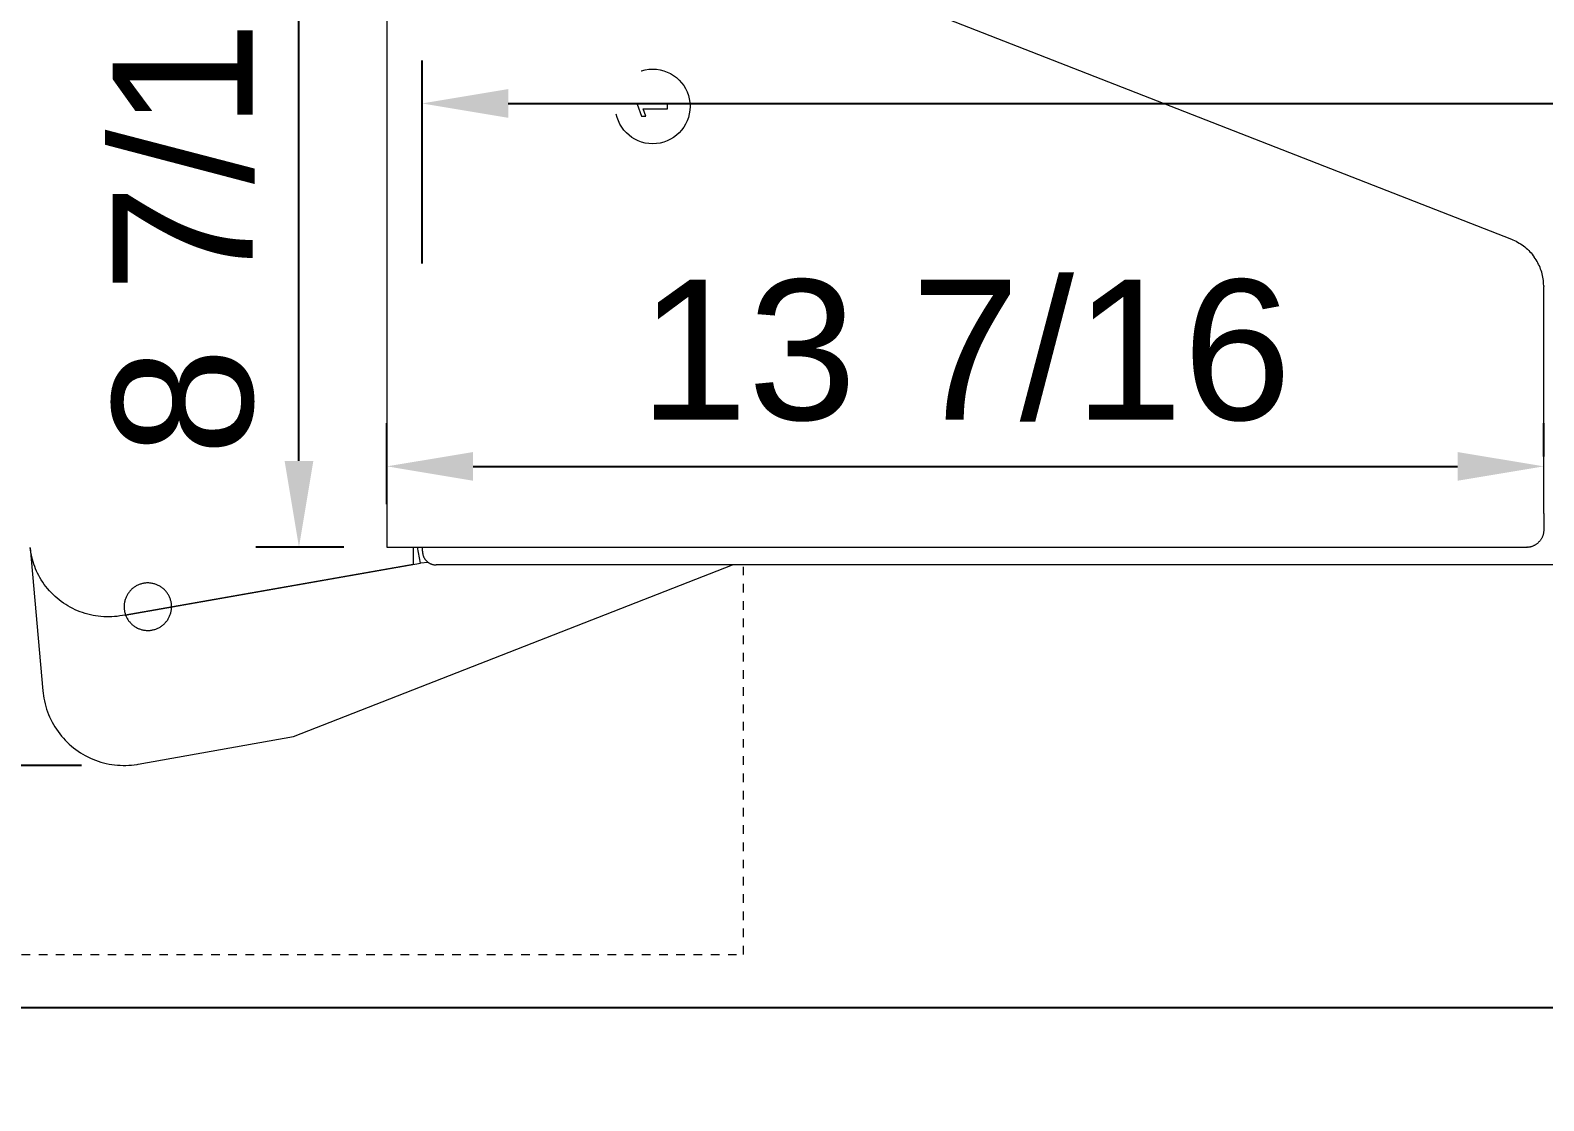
# Model space of a CAD drawing. Header units: inches. Extents: x -8 to 201, y -1 to 136.
# Drawn here: x 6.9 to 24.47, y 46.39 to 58.81 of the extents above; entities that cross this region are included whole.
import ezdxf

# ---------------------------------------------------------------- set-up
doc = ezdxf.new("R2010")
doc.units = ezdxf.units.IN
doc.linetypes.add('HIDDEN', pattern=[1.905, 1.27, -0.635])
for name, color, linetype, lineweight in [('ZANO_O', 10, 'Continuous', 0), ('ZANO_R', 7, 'Continuous', 0), ('ZANO_R_przerywana', 250, 'HIDDEN', 0), ('ZANO_W', 1, 'Continuous', 0)]:
    doc.layers.add(name, color=color, linetype=linetype, lineweight=lineweight)
doc.styles.get("Standard").update_dxf_attribs({"font": 'arial.ttf'})
doc.dimstyles.new('amerykanie', dxfattribs={"dimtxt": 50, "dimasz": 50, "dimexe": 0.5, "dimexo": 0.5, "dimgap": 1, "dimtad": 1, "dimdec": 0, "dimzin": 0, "dimlunit": 5, "dimtxsty": 'Standard', "dimcen": 0.09, "dimclrd": 1, "dimclre": 1, "dimclrt": 1, "dimazin": 0, "dimtfac": 1, "dimtdec": 0, "dimtmove": 0, "dimatfit": 3, "dimfxl": 1, "dimtzin": 0, "dimarcsym": 1})

# ---------------------------------------------------------------- blocks, each defined once
blk = doc.blocks.new('*D479')
at = {"layer": 'ZANO_W', "color": 1, "lineweight": -2}
for p, q in [((7.464, 77.39), (-5.059, 77.39)), ((-4.559, 76.39), (-4.559, 51.281)), ((7.496, 50.281), (-5.059, 50.281))]:
    blk.add_line(p, q, dxfattribs=at)
at = {"layer": 'ZANO_W', "color": 1}
for points in [[(-4.393, 76.39), (-4.726, 76.39), (-4.559, 77.39)], [(-4.726, 51.281), (-4.393, 51.281), (-4.559, 50.281)]]:
    blk.add_solid(points, dxfattribs=at)
at = {"layer": 'ZANO_W', "color": 1, "insert": (-5.899, 63.835), "char_height": 1.625, "attachment_point": 5, "rotation": 90}
blk.add_mtext('27 1/8', dxfattribs=at)
blk = doc.blocks.new('*D485')
at = {"layer": 'ZANO_W', "color": 1, "lineweight": -2}
for p, q in [((11.451, 56.104), (11.451, 58.462)), ((109.802, 56.104), (109.802, 58.462)), ((12.451, 57.962), (108.802, 57.962))]:
    blk.add_line(p, q, dxfattribs=at)
at = {"layer": 'ZANO_W', "color": 1}
for points in [[(12.451, 58.129), (12.451, 57.795), (11.451, 57.962)], [(108.802, 57.795), (108.802, 58.129), (109.802, 57.962)]]:
    blk.add_solid(points, dxfattribs=at)
at = {"layer": 'ZANO_W', "color": 1, "insert": (60.626, 59.303), "char_height": 1.625, "attachment_point": 5}
blk.add_mtext('98 3/8', dxfattribs=at)
blk = doc.blocks.new('*D486')
at = {"layer": 'ZANO_W', "color": 1, "lineweight": -2}
for p, q in [((-4.32, 56.506), (-4.32, 46.973)), ((125.601, 56.506), (125.601, 46.973)), ((-3.32, 47.473), (124.601, 47.473))]:
    blk.add_line(p, q, dxfattribs=at)
at = {"layer": 'ZANO_W', "color": 1}
for points in [[(-3.32, 47.64), (-3.32, 47.306), (-4.32, 47.473)], [(124.601, 47.306), (124.601, 47.64), (125.601, 47.473)]]:
    blk.add_solid(points, dxfattribs=at)
at = {"layer": 'ZANO_W', "color": 1, "insert": (60.64, 48.813), "char_height": 1.625, "attachment_point": 5}
blk.add_mtext('129 15/16', dxfattribs=at)
blk = doc.blocks.new('*D490')
at = {"layer": 'ZANO_O', "color": 1, "lineweight": -2}
for p, q in [((11.043, 53.314), (11.043, 54.251)), ((24.47, 53.866), (24.47, 54.251)), ((12.043, 53.751), (23.47, 53.751))]:
    blk.add_line(p, q, dxfattribs=at)
at = {"layer": 'ZANO_O', "color": 1}
for points in [[(12.043, 53.917), (12.043, 53.584), (11.043, 53.751)], [(23.47, 53.584), (23.47, 53.917), (24.47, 53.751)]]:
    blk.add_solid(points, dxfattribs=at)
at = {"layer": 'ZANO_O', "color": 1, "insert": (17.756, 55.092), "char_height": 1.625, "attachment_point": 5}
blk.add_mtext('13 7/16', dxfattribs=at)
blk = doc.blocks.new('*D491')
at = {"layer": 'ZANO_O', "color": 1, "lineweight": -2}
for p, q in [((10.543, 61.24), (9.522, 61.24)), ((10.022, 53.814), (10.022, 60.24)), ((10.543, 52.814), (9.522, 52.814))]:
    blk.add_line(p, q, dxfattribs=at)
at = {"layer": 'ZANO_O', "color": 1}
for points in [[(10.189, 60.24), (9.855, 60.24), (10.022, 61.24)], [(9.855, 53.814), (10.189, 53.814), (10.022, 52.814)]]:
    blk.add_solid(points, dxfattribs=at)
at = {"layer": 'ZANO_O', "color": 1, "insert": (8.682, 57.027), "char_height": 1.625, "attachment_point": 5, "rotation": 90}
blk.add_mtext('8 7/16', dxfattribs=at)

msp = doc.modelspace()

# ---------------------------------------------------------------- linework, layer by layer
at = {"layer": 'ZANO_R'}
for p, q in [((11.04291, 61.23985), (11.04291, 52.81428)), ((11.67286, 61.23985), (24.09385, 56.38711)), ((24.09385, 56.38711), (24.11249, 56.37947)), ((24.11249, 56.37947), (24.13085, 56.37119)), ((24.13085, 56.37119), (24.14892, 56.36228)), ((24.14892, 56.36228), (24.16668, 56.35277)), ((24.16668, 56.35277), (24.1841, 56.34266)), ((24.1841, 56.34266), (24.20116, 56.33196)), ((24.20116, 56.33196), (24.21786, 56.32068)), ((24.21786, 56.32068), (24.23415, 56.30884)), ((24.23415, 56.30884), (24.25004, 56.29645)), ((24.25004, 56.29645), (24.26549, 56.28353)), ((24.26549, 56.28353), (24.28049, 56.27009)), ((24.28049, 56.27009), (24.29503, 56.25614)), ((24.29503, 56.25614), (24.30908, 56.24171)), ((24.30908, 56.24171), (24.32263, 56.2268)), ((24.32263, 56.2268), (24.33566, 56.21145)), ((24.33566, 56.21145), (24.34816, 56.19565)), ((24.34816, 56.19565), (24.36012, 56.17944)), ((24.37128, 56.16319), (24.36012, 56.17944)), ((24.38189, 56.14658), (24.37128, 56.16319)), ((24.39194, 56.12962), (24.38189, 56.14658)), ((24.40142, 56.11234), (24.39194, 56.12962)), ((24.41032, 56.09475), (24.40142, 56.11234)), ((24.41862, 56.07688), (24.41032, 56.09475)), ((24.42633, 56.05873), (24.41862, 56.07688)), ((24.43342, 56.04034), (24.42633, 56.05873)), ((24.4399, 56.02172), (24.43342, 56.04034)), ((24.44575, 56.0029), (24.4399, 56.02172)), ((24.45097, 55.98389), (24.44575, 56.0029)), ((24.45555, 55.96472), (24.45097, 55.98389)), ((24.45949, 55.94541), (24.45555, 55.96472)), ((24.46278, 55.92597), (24.45949, 55.94541)), ((24.46543, 55.90644), (24.46278, 55.92597)), ((24.46742, 55.88683), (24.46543, 55.90644)), ((24.46875, 55.86716), (24.46742, 55.88683)), ((24.46943, 55.84746), (24.46875, 55.86716)), ((24.46943, 55.84746), (24.46952, 55.83703)), ((24.46952, 53.20433), (24.46952, 55.83703)), ((24.46952, 53.20433), (24.46952, 53.01114)), ((24.41902, 52.87949), (24.41434, 52.87446)), ((24.42353, 52.88467), (24.41902, 52.87949)), ((24.42784, 52.89001), (24.42353, 52.88467)), ((24.43197, 52.8955), (24.42784, 52.89001)), ((24.43591, 52.90112), (24.43197, 52.8955)), ((24.43965, 52.90688), (24.43591, 52.90112)), ((24.44318, 52.91277), (24.43965, 52.90688)), ((24.44651, 52.91878), (24.44318, 52.91277)), ((24.44962, 52.9249), (24.44651, 52.91878)), ((24.45252, 52.93112), (24.44962, 52.9249)), ((24.4552, 52.93744), (24.45252, 52.93112)), ((24.45766, 52.94385), (24.4552, 52.93744)), ((24.4599, 52.95035), (24.45766, 52.94385)), ((24.4619, 52.95691), (24.4599, 52.95035)), ((24.46368, 52.96355), (24.4619, 52.95691)), ((24.46522, 52.97024), (24.46368, 52.96355)), ((24.46653, 52.97698), (24.46522, 52.97024)), ((24.46761, 52.98376), (24.46653, 52.97698)), ((24.46844, 52.99057), (24.46761, 52.98376)), ((24.46904, 52.99741), (24.46844, 52.99057)), ((24.4694, 53.00427), (24.46904, 52.99741)), ((24.46952, 53.01114), (24.4694, 53.00427)), ((6.9066, 52.78178), (6.90342, 52.8101)), ((6.90387, 52.80477), (7.04905, 51.14531)), ((6.9107, 52.75358), (6.9066, 52.78178)), ((6.91571, 52.72552), (6.9107, 52.75358)), ((6.92163, 52.69764), (6.91571, 52.72552)), ((11.04291, 52.81428), (11.67286, 52.81428)), ((11.34675, 52.81428), (11.34675, 52.61742)), ((11.43215, 52.62906), (11.39941, 52.81428)), ((11.45539, 52.76527), (11.45539, 52.81428)), ((11.45539, 52.76527), (11.45548, 52.75989)), ((11.45548, 52.75989), (11.45576, 52.75452)), ((11.45576, 52.75452), (11.45622, 52.74916)), ((11.45622, 52.74916), (11.45686, 52.74382)), ((11.45686, 52.74382), (11.45768, 52.73851)), ((11.45768, 52.73851), (11.45868, 52.73323)), ((11.45868, 52.73323), (11.45987, 52.72798)), ((11.45987, 52.72798), (11.46123, 52.72278)), ((11.46123, 52.72278), (11.46277, 52.71763)), ((11.46277, 52.71763), (11.46448, 52.71253)), ((11.46448, 52.71253), (11.46637, 52.70749)), ((11.46637, 52.70749), (11.46843, 52.70252)), ((11.46843, 52.70252), (11.47066, 52.69763)), ((11.67286, 52.81428), (24.27266, 52.81428)), ((24.27705, 52.81433), (24.27266, 52.81428)), ((24.28144, 52.81447), (24.27705, 52.81433)), ((24.28144, 52.81447), (24.2882, 52.81489)), ((24.2882, 52.81489), (24.29496, 52.81554)), ((24.29496, 52.81554), (24.30168, 52.81643)), ((24.30168, 52.81643), (24.30837, 52.81754)), ((24.30837, 52.81754), (24.31502, 52.81889)), ((24.31502, 52.81889), (24.32161, 52.82046)), ((24.32161, 52.82046), (24.32815, 52.82226)), ((24.32815, 52.82226), (24.33462, 52.82428)), ((24.33462, 52.82428), (24.34102, 52.82653)), ((24.34102, 52.82653), (24.34734, 52.82899)), ((24.34734, 52.82899), (24.35357, 52.83167)), ((24.35357, 52.83167), (24.35971, 52.83457)), ((24.35971, 52.83457), (24.36574, 52.83767)), ((24.36574, 52.83767), (24.37166, 52.84098)), ((24.37166, 52.84098), (24.37746, 52.84449)), ((24.37746, 52.84449), (24.38314, 52.8482)), ((24.38314, 52.8482), (24.38868, 52.8521)), ((24.38868, 52.8521), (24.39409, 52.85619)), ((24.39409, 52.85619), (24.39936, 52.86047)), ((24.39936, 52.86047), (24.40447, 52.86492)), ((24.40949, 52.86961), (24.40447, 52.86492)), ((24.41434, 52.87446), (24.40949, 52.86961)), ((6.92845, 52.66997), (6.92163, 52.69764)), ((6.93617, 52.64254), (6.92845, 52.66997)), ((6.94477, 52.61537), (6.93617, 52.64254)), ((6.95424, 52.58849), (6.94477, 52.61537)), ((6.96459, 52.56194), (6.95424, 52.58849)), ((6.97579, 52.53573), (6.96459, 52.56194)), ((6.98783, 52.5099), (6.97579, 52.53573)), ((8.00317, 52.02636), (11.34675, 52.61742)), ((8.00321, 52.02597), (11.43215, 52.62906)), ((9.9599, 50.61813), (15.0535, 52.60778)), ((11.52314, 52.63585), (11.43215, 52.62906)), ((11.47066, 52.69763), (11.47305, 52.69281)), ((11.47305, 52.69281), (11.4756, 52.68808)), ((11.4756, 52.68808), (11.47832, 52.68344)), ((11.47832, 52.68344), (11.48119, 52.67889)), ((11.48119, 52.67889), (11.48422, 52.67445)), ((11.48422, 52.67445), (11.48739, 52.67011)), ((11.48739, 52.67011), (11.49071, 52.66588)), ((11.49071, 52.66588), (11.49418, 52.66177)), ((11.49418, 52.66177), (11.49778, 52.65777)), ((11.49778, 52.65777), (11.50152, 52.65391)), ((11.50152, 52.65391), (11.50538, 52.65017)), ((11.50538, 52.65017), (11.50938, 52.64657)), ((11.50938, 52.64657), (11.51349, 52.6431)), ((11.51349, 52.6431), (11.51772, 52.63978)), ((11.51772, 52.63978), (11.52206, 52.63661)), ((11.52206, 52.63661), (11.5265, 52.63358)), ((11.5265, 52.63358), (11.53105, 52.63071)), ((11.53105, 52.63071), (11.53569, 52.62799)), ((11.53569, 52.62799), (11.54042, 52.62544)), ((11.54042, 52.62544), (11.54524, 52.62304)), ((11.54524, 52.62304), (11.55014, 52.62082)), ((11.55014, 52.62082), (11.5551, 52.61876)), ((11.5551, 52.61876), (11.56014, 52.61687)), ((11.56014, 52.61687), (11.56524, 52.61516)), ((11.56524, 52.61516), (11.57039, 52.61362)), ((11.57039, 52.61362), (11.57559, 52.61226)), ((11.57559, 52.61226), (11.58084, 52.61107)), ((11.58084, 52.61107), (11.58612, 52.61007)), ((11.58612, 52.61007), (11.59143, 52.60925)), ((11.59143, 52.60925), (11.59677, 52.60861)), ((11.59677, 52.60861), (11.60213, 52.60815)), ((11.60213, 52.60815), (11.6075, 52.60787)), ((11.6075, 52.60787), (11.61288, 52.60778)), ((109.67578, 52.60778), (11.61288, 52.60778)), ((7.00071, 52.48448), (6.98783, 52.5099)), ((7.0144, 52.45949), (7.00071, 52.48448)), ((7.03056, 52.43279), (7.0144, 52.45949)), ((7.04761, 52.40665), (7.03056, 52.43279)), ((7.06554, 52.38111), (7.04761, 52.40665)), ((7.08434, 52.3562), (7.06554, 52.38111)), ((7.10397, 52.33194), (7.08434, 52.3562)), ((8.10928, 52.34789), (8.10159, 52.34228)), ((8.11715, 52.35323), (8.10928, 52.34789)), ((8.12521, 52.35829), (8.11715, 52.35323)), ((8.13344, 52.36307), (8.12521, 52.35829)), ((8.14182, 52.36756), (8.13344, 52.36307)), ((8.15036, 52.37177), (8.14182, 52.36756)), ((8.15903, 52.37567), (8.15036, 52.37177)), ((8.16784, 52.37927), (8.15903, 52.37567)), ((8.17676, 52.38257), (8.16784, 52.37927)), ((8.1858, 52.38556), (8.17676, 52.38257)), ((8.19493, 52.38823), (8.1858, 52.38556)), ((8.20415, 52.39059), (8.19493, 52.38823)), ((8.21344, 52.39263), (8.20415, 52.39059)), ((8.2228, 52.39434), (8.21344, 52.39263)), ((8.23221, 52.39573), (8.2228, 52.39434)), ((8.24166, 52.3968), (8.23221, 52.39573)), ((8.25115, 52.39754), (8.24166, 52.3968)), ((8.26065, 52.39795), (8.25115, 52.39754)), ((8.27017, 52.39803), (8.26065, 52.39795)), ((8.27968, 52.39778), (8.27017, 52.39803)), ((8.28918, 52.39721), (8.27968, 52.39778)), ((8.29865, 52.39631), (8.28918, 52.39721)), ((8.30808, 52.39508), (8.29865, 52.39631)), ((8.31747, 52.39353), (8.30808, 52.39508)), ((8.3268, 52.39165), (8.31747, 52.39353)), ((8.33605, 52.38945), (8.3268, 52.39165)), ((8.34523, 52.38694), (8.33605, 52.38945)), ((8.35431, 52.38411), (8.34523, 52.38694)), ((8.36329, 52.38097), (8.35431, 52.38411)), ((8.37216, 52.37752), (8.36329, 52.38097)), ((8.3809, 52.37376), (8.37216, 52.37752)), ((8.38951, 52.36971), (8.3809, 52.37376)), ((8.39797, 52.36536), (8.38951, 52.36971)), ((8.40628, 52.36072), (8.39797, 52.36536)), ((8.41442, 52.3558), (8.40628, 52.36072)), ((8.42239, 52.3506), (8.41442, 52.3558)), ((8.43017, 52.34513), (8.42239, 52.3506)), ((7.12441, 52.30837), (7.10397, 52.33194)), ((7.14565, 52.28551), (7.12441, 52.30837)), ((7.16766, 52.26338), (7.14565, 52.28551)), ((7.1904, 52.24201), (7.16766, 52.26338)), ((7.21387, 52.22144), (7.1904, 52.24201)), ((7.23802, 52.20167), (7.21387, 52.22144)), ((7.26282, 52.18274), (7.23802, 52.20167)), ((7.28826, 52.16467), (7.26282, 52.18274)), ((7.9976, 52.17678), (7.99589, 52.16742)), ((7.99964, 52.18607), (7.9976, 52.17678)), ((8.002, 52.19529), (7.99964, 52.18607)), ((8.00467, 52.20442), (8.002, 52.19529)), ((8.00766, 52.21346), (8.00467, 52.20442)), ((8.01095, 52.22238), (8.00766, 52.21346)), ((8.01456, 52.23119), (8.01095, 52.22238)), ((8.01846, 52.23986), (8.01456, 52.23119)), ((8.02266, 52.2484), (8.01846, 52.23986)), ((8.02716, 52.25678), (8.02266, 52.2484)), ((8.03194, 52.26501), (8.02716, 52.25678)), ((8.037, 52.27307), (8.03194, 52.26501)), ((8.04234, 52.28094), (8.037, 52.27307)), ((8.04794, 52.28863), (8.04234, 52.28094)), ((8.05381, 52.29612), (8.04794, 52.28863)), ((8.05993, 52.3034), (8.05381, 52.29612)), ((8.0663, 52.31047), (8.05993, 52.3034)), ((8.07291, 52.31731), (8.0663, 52.31047)), ((8.07975, 52.32392), (8.07291, 52.31731)), ((8.08682, 52.33029), (8.07975, 52.32392)), ((8.0941, 52.33642), (8.08682, 52.33029)), ((8.10159, 52.34228), (8.0941, 52.33642)), ((8.43776, 52.33939), (8.43017, 52.34513)), ((8.44515, 52.33339), (8.43776, 52.33939)), ((8.45232, 52.32715), (8.44515, 52.33339)), ((8.45928, 52.32066), (8.45232, 52.32715)), ((8.46601, 52.31393), (8.45928, 52.32066)), ((8.4725, 52.30697), (8.46601, 52.31393)), ((8.47875, 52.2998), (8.4725, 52.30697)), ((8.48474, 52.29241), (8.47875, 52.2998)), ((8.49048, 52.28482), (8.48474, 52.29241)), ((8.49595, 52.27704), (8.49048, 52.28482)), ((8.50115, 52.26907), (8.49595, 52.27704)), ((8.50607, 52.26093), (8.50115, 52.26907)), ((8.51071, 52.25262), (8.50607, 52.26093)), ((8.51506, 52.24416), (8.51071, 52.25262)), ((8.51912, 52.23555), (8.51506, 52.24416)), ((8.52287, 52.22681), (8.51912, 52.23555)), ((8.52632, 52.21795), (8.52287, 52.22681)), ((8.52946, 52.20897), (8.52632, 52.21795)), ((8.53229, 52.19988), (8.52946, 52.20897)), ((8.53481, 52.19071), (8.53229, 52.19988)), ((8.53701, 52.18145), (8.53481, 52.19071)), ((8.53888, 52.17212), (8.53701, 52.18145)), ((7.3143, 52.14747), (7.28826, 52.16467)), ((7.34092, 52.13117), (7.3143, 52.14747)), ((7.36807, 52.11579), (7.34092, 52.13117)), ((7.39573, 52.10134), (7.36807, 52.11579)), ((7.42386, 52.08785), (7.39573, 52.10134)), ((7.45244, 52.07532), (7.42386, 52.08785)), ((7.48143, 52.06377), (7.45244, 52.07532)), ((7.5108, 52.05321), (7.48143, 52.06377)), ((7.54051, 52.04367), (7.5108, 52.05321)), ((7.57053, 52.03514), (7.54051, 52.04367)), ((7.60082, 52.02764), (7.57053, 52.03514)), ((7.63135, 52.02117), (7.60082, 52.02764)), ((7.66208, 52.01575), (7.63135, 52.02117)), ((7.69298, 52.01138), (7.66208, 52.01575)), ((7.72401, 52.00807), (7.69298, 52.01138)), ((7.75513, 52.00581), (7.72401, 52.00807)), ((7.78632, 52.00462), (7.75513, 52.00581)), ((7.81752, 52.00449), (7.78632, 52.00462)), ((7.84872, 52.00543), (7.81752, 52.00449)), ((7.87986, 52.00742), (7.84872, 52.00543)), ((7.91091, 52.01048), (7.87986, 52.00742)), ((7.94185, 52.01459), (7.91091, 52.01048)), ((7.97262, 52.01976), (7.94185, 52.01459)), ((8.00321, 52.02597), (7.97262, 52.01976)), ((7.99229, 52.12956), (7.9922, 52.12005)), ((7.9922, 52.12005), (7.99245, 52.11054)), ((7.9927, 52.13907), (7.99229, 52.12956)), ((7.99245, 52.11054), (7.99302, 52.10104)), ((7.99343, 52.14856), (7.9927, 52.13907)), ((7.99302, 52.10104), (7.99393, 52.09157)), ((7.9945, 52.15801), (7.99343, 52.14856)), ((7.99393, 52.09157), (7.99516, 52.08214)), ((7.99589, 52.16742), (7.9945, 52.15801)), ((7.99516, 52.08214), (7.99671, 52.07275)), ((7.99671, 52.07275), (7.99859, 52.06342)), ((7.99859, 52.06342), (8.00078, 52.05417)), ((8.00078, 52.05417), (8.0033, 52.04499)), ((8.00314, 52.02636), (8.00321, 52.02597)), ((8.0033, 52.04499), (8.00613, 52.03591)), ((8.00613, 52.03591), (8.00927, 52.02693)), ((8.00927, 52.02693), (8.01272, 52.01806)), ((8.01272, 52.01806), (8.01648, 52.00932)), ((8.01648, 52.00932), (8.02053, 52.00071)), ((8.02053, 52.00071), (8.02488, 51.99225)), ((8.51293, 51.99647), (8.51713, 52.00501)), ((8.51713, 52.00501), (8.52104, 52.01369)), ((8.52104, 52.01369), (8.52464, 52.02249)), ((8.52464, 52.02249), (8.52794, 52.03142)), ((8.52794, 52.03142), (8.53092, 52.04045)), ((8.53092, 52.04045), (8.53359, 52.04958)), ((8.53359, 52.04958), (8.53595, 52.0588)), ((8.53595, 52.0588), (8.53799, 52.06809)), ((8.53799, 52.06809), (8.5397, 52.07745)), ((8.54044, 52.16274), (8.53888, 52.17212)), ((8.5397, 52.07745), (8.54109, 52.08686)), ((8.54167, 52.1533), (8.54044, 52.16274)), ((8.54109, 52.08686), (8.54216, 52.09632)), ((8.54257, 52.14383), (8.54167, 52.1533)), ((8.54216, 52.09632), (8.5429, 52.1058)), ((8.54314, 52.13433), (8.54257, 52.14383)), ((8.5429, 52.1058), (8.54331, 52.11531)), ((8.54339, 52.12482), (8.54314, 52.13433)), ((8.54331, 52.11531), (8.54339, 52.12482)), ((8.02488, 51.99225), (8.02952, 51.98394)), ((8.02952, 51.98394), (8.03444, 51.9758)), ((8.03444, 51.9758), (8.03964, 51.96783)), ((8.03964, 51.96783), (8.04511, 51.96005)), ((8.04511, 51.96005), (8.05085, 51.95246)), ((8.05085, 51.95246), (8.05685, 51.94507)), ((8.05685, 51.94507), (8.06309, 51.9379)), ((8.06309, 51.9379), (8.06959, 51.93094)), ((8.06959, 51.93094), (8.07631, 51.92422)), ((8.07631, 51.92422), (8.08327, 51.91773)), ((8.08327, 51.91773), (8.09044, 51.91148)), ((8.09044, 51.91148), (8.09783, 51.90548)), ((8.09783, 51.90548), (8.10542, 51.89975)), ((8.10542, 51.89975), (8.1132, 51.89427)), ((8.1132, 51.89427), (8.12117, 51.88907)), ((8.12117, 51.88907), (8.12931, 51.88415)), ((8.12931, 51.88415), (8.13762, 51.87951)), ((8.13762, 51.87951), (8.14608, 51.87517)), ((8.14608, 51.87517), (8.15469, 51.87111)), ((8.15469, 51.87111), (8.16343, 51.86736)), ((8.16343, 51.86736), (8.1723, 51.86391)), ((8.1723, 51.86391), (8.18128, 51.86077)), ((8.18128, 51.86077), (8.19036, 51.85793)), ((8.19036, 51.85793), (8.19954, 51.85542)), ((8.19954, 51.85542), (8.2088, 51.85322)), ((8.2088, 51.85322), (8.21812, 51.85135)), ((8.21812, 51.85135), (8.22751, 51.84979)), ((8.22751, 51.84979), (8.23694, 51.84857)), ((8.23694, 51.84857), (8.24642, 51.84766)), ((8.24642, 51.84766), (8.25591, 51.84709)), ((8.25591, 51.84709), (8.26542, 51.84684)), ((8.26542, 51.84684), (8.27494, 51.84693)), ((8.27494, 51.84693), (8.28444, 51.84734)), ((8.28444, 51.84734), (8.29393, 51.84808)), ((8.29393, 51.84808), (8.30338, 51.84914)), ((8.30338, 51.84914), (8.31279, 51.85053)), ((8.31279, 51.85053), (8.32215, 51.85225)), ((8.32215, 51.85225), (8.33145, 51.85428)), ((8.33145, 51.85428), (8.34066, 51.85664)), ((8.34066, 51.85664), (8.3498, 51.85931)), ((8.3498, 51.85931), (8.35883, 51.8623)), ((8.35883, 51.8623), (8.36775, 51.8656)), ((8.36775, 51.8656), (8.37656, 51.8692)), ((8.37656, 51.8692), (8.38523, 51.87311)), ((8.38523, 51.87311), (8.39377, 51.87731)), ((8.39377, 51.87731), (8.40216, 51.8818)), ((8.40216, 51.8818), (8.41038, 51.88658)), ((8.41038, 51.88658), (8.41844, 51.89165)), ((8.41844, 51.89165), (8.42631, 51.89698)), ((8.42631, 51.89698), (8.434, 51.90259)), ((8.434, 51.90259), (8.44149, 51.90846)), ((8.44149, 51.90846), (8.44877, 51.91458)), ((8.44877, 51.91458), (8.45584, 51.92095)), ((8.45584, 51.92095), (8.46268, 51.92756)), ((8.46268, 51.92756), (8.46929, 51.9344)), ((8.46929, 51.9344), (8.47566, 51.94147)), ((8.47566, 51.94147), (8.48178, 51.94875)), ((8.48178, 51.94875), (8.48765, 51.95624)), ((8.48765, 51.95624), (8.49326, 51.96393)), ((8.49326, 51.96393), (8.49859, 51.97181)), ((8.49859, 51.97181), (8.50366, 51.97986)), ((8.50366, 51.97986), (8.50844, 51.98809)), ((8.50844, 51.98809), (8.51293, 51.99647)), ((7.04905, 51.14531), (7.06037, 51.06041)), ((7.06037, 51.06041), (7.06675, 51.02838)), ((7.06675, 51.02838), (7.07423, 50.99659)), ((7.07423, 50.99659), (7.08279, 50.96508)), ((7.08279, 50.96508), (7.09243, 50.93388)), ((7.09243, 50.93388), (7.10314, 50.90302)), ((7.10314, 50.90302), (7.11491, 50.87256)), ((7.11491, 50.87256), (7.12771, 50.84252)), ((7.12771, 50.84252), (7.14155, 50.81293)), ((7.14155, 50.81293), (7.15639, 50.78384)), ((7.15639, 50.78384), (7.17222, 50.75528)), ((7.17222, 50.75528), (7.18903, 50.72728)), ((7.18903, 50.72728), (7.20679, 50.69987)), ((7.20679, 50.69987), (7.22548, 50.67309)), ((7.22548, 50.67309), (7.24509, 50.64697)), ((7.24509, 50.64697), (7.26558, 50.62154)), ((7.26558, 50.62154), (7.28693, 50.59683)), ((7.28693, 50.59683), (7.30912, 50.57287)), ((8.15472, 50.29418), (9.9599, 50.61813)), ((7.30912, 50.57287), (7.33212, 50.54969)), ((7.33212, 50.54969), (7.35591, 50.52731)), ((7.35591, 50.52731), (7.38045, 50.50576)), ((7.38045, 50.50576), (7.40572, 50.48508)), ((7.40572, 50.48508), (7.43168, 50.46527)), ((7.43168, 50.46527), (7.45831, 50.44636)), ((7.45831, 50.44636), (7.48558, 50.42839)), ((7.48558, 50.42839), (7.51345, 50.41136)), ((7.51345, 50.41136), (7.54189, 50.3953)), ((7.54189, 50.3953), (7.57086, 50.38023)), ((7.57086, 50.38023), (7.60033, 50.36617)), ((7.60033, 50.36617), (7.63027, 50.35312)), ((7.63027, 50.35312), (7.66064, 50.34112)), ((7.66064, 50.34112), (7.69141, 50.33017)), ((7.69141, 50.33017), (7.72254, 50.32028)), ((7.72254, 50.32028), (7.75398, 50.31147)), ((7.75398, 50.31147), (7.78571, 50.30374)), ((7.78571, 50.30374), (7.81769, 50.29711)), ((7.81769, 50.29711), (7.84988, 50.29159)), ((7.84988, 50.29159), (7.88224, 50.28718)), ((7.88224, 50.28718), (7.91473, 50.28388)), ((7.91473, 50.28388), (7.94731, 50.2817)), ((7.94731, 50.2817), (7.97995, 50.28065)), ((7.97995, 50.28065), (8.01261, 50.28071)), ((8.01261, 50.28071), (8.04525, 50.28191)), ((8.04525, 50.28191), (8.07783, 50.28422)), ((8.07783, 50.28422), (8.1103, 50.28765)), ((8.1103, 50.28765), (8.14264, 50.2922)), ((8.14264, 50.2922), (8.15472, 50.29418))]:
    msp.add_line(p, q, dxfattribs=at)
at = {"layer": 'ZANO_R_przerywana', "ltscale": 0.05}
for p, q in [((15.18189, 48.08682), (15.18189, 52.60778)), ((1.40174, 48.08682), (15.18189, 48.08682))]:
    msp.add_line(p, q, dxfattribs=at)
at = {"layer": 'ZANO_R_przerywana'}
msp.add_lwpolyline([(13.99712, 57.8145), (14.04592, 57.8145), (14.01647, 57.9008), (14.29919, 57.9008), (14.29919, 57.95925), (13.946, 57.95925), (13.946, 57.95177)], close=True, dxfattribs=at)
msp.add_circle((14.12812, 57.92724), 0.43307, dxfattribs=at)

# ---------------------------------------------------------------- dimensions: what is measured, and where the dimension line sits
at = {"layer": 'ZANO_O'}
dim = msp.add_linear_dim(base=(10.02206, 61.23985), p1=(11.04291, 52.81428), p2=(11.04291, 61.23985), angle=90, dimstyle='amerykanie', override={"dimtxt": 1.625, "dimasz": 1, "dimgap": 0.5, "dimdec": 4, "dimaunit": 1, "dimadec": 1, "dimtdec": 4, "dimtmove": 1, "dimfrac": 2}, dxfattribs=at)
dim.commit()
dim.dimension.update_dxf_attribs({"geometry": '*D491', "text_midpoint": (8.68184, 57.02706)})
dim = msp.add_linear_dim(base=(24.46952, 53.75081), p1=(11.04291, 52.81428), p2=(24.46952, 53.36576), dimstyle='amerykanie', override={"dimtxt": 1.625, "dimasz": 1, "dimgap": 0.5, "dimdec": 4, "dimaunit": 1, "dimadec": 1, "dimtdec": 4, "dimtmove": 1, "dimfrac": 2}, dxfattribs=at)
dim.commit()
dim.dimension.update_dxf_attribs({"geometry": '*D490', "text_midpoint": (17.75621, 55.09157)})
at = {"layer": 'ZANO_W'}
dim = msp.add_linear_dim(base=(-4.55923, 50.28068), p1=(7.96363, 77.38994), p2=(7.99628, 50.28068), angle=90, dimstyle='amerykanie', override={"dimtxt": 1.625, "dimasz": 1, "dimgap": 0.5, "dimdec": 4, "dimaunit": 1, "dimadec": 1, "dimtdec": 4, "dimtmove": 1, "dimfrac": 2}, dxfattribs=at)
dim.commit()
dim.dimension.update_dxf_attribs({"geometry": '*D479', "text_midpoint": (-5.89944, 63.83531)})
for base, p1, p2, picture, middle in [((109.80174, 57.96196), (11.45088, 55.60432), (109.80174, 55.60432), '*D485', (60.62631, 59.30273)), ((125.60097, 47.47285), (-4.32033, 57.00573), (125.60097, 57.00638), '*D486', (60.64032, 48.81307))]:
    dim = msp.add_linear_dim(base=base, p1=p1, p2=p2, dimstyle='amerykanie', override={"dimtxt": 1.625, "dimasz": 1, "dimgap": 0.5, "dimdec": 4, "dimaunit": 1, "dimadec": 1, "dimtdec": 4, "dimtmove": 1, "dimfrac": 2}, dxfattribs=at)
    dim.commit()
    dim.dimension.update_dxf_attribs({"geometry": picture, "text_midpoint": middle})

doc.saveas('drawing.dxf')
